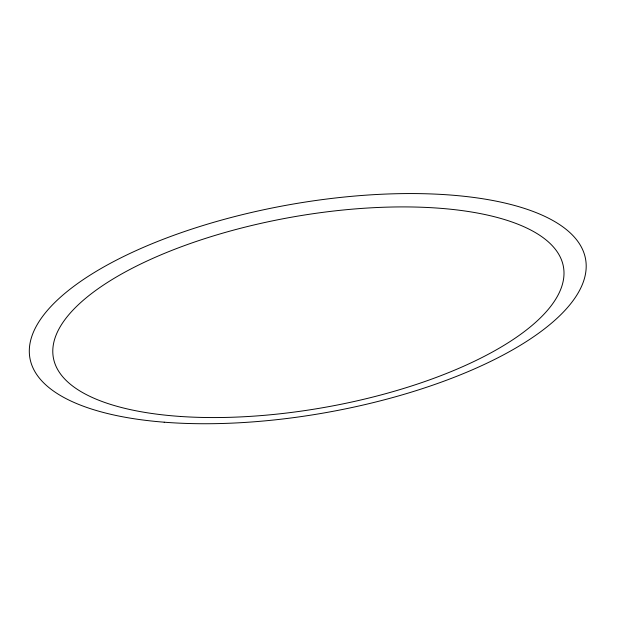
<?xml version="1.0" encoding="UTF-8"?>
<svg xmlns="http://www.w3.org/2000/svg" width="617" height="617" viewBox="0 0 617 617"><rect width="100%" height="100%" fill="white"/><g stroke="black" fill="none" stroke-linecap="round" stroke-linejoin="round"><path stroke-width="0.93" d="M164.184 422.198A282.2 105.538 -10.1 0 0 586.15 268.125A282.2 105.538 -10.1 0 0 172.93 235.625A282.2 105.538 -10.1 0 0 164.184 422.198M180.496 416.467A259.063 96.522 -10.1 0 0 564 273.238A259.063 96.522 -10.1 0 0 180.681 247.001A259.063 96.522 -10.1 0 0 180.496 416.467"/></g></svg>
